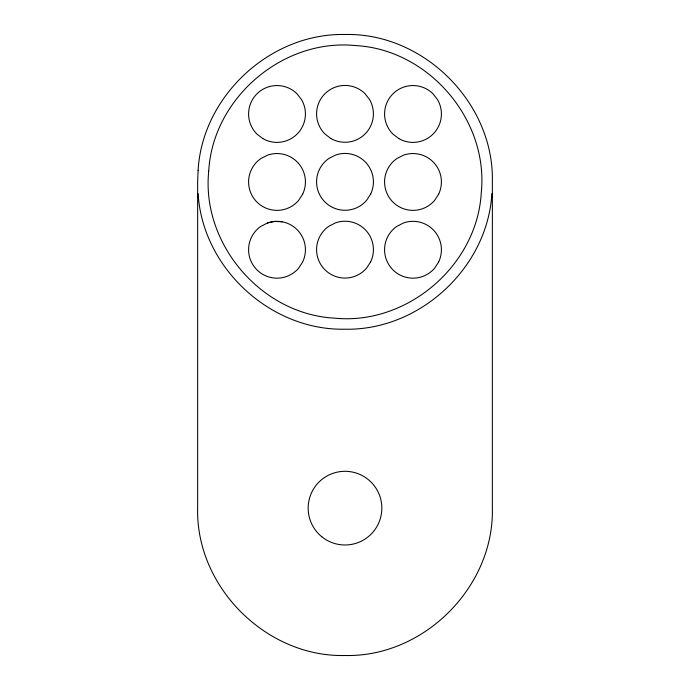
<?xml version="1.0" encoding="UTF-8"?>
<svg xmlns="http://www.w3.org/2000/svg" width="690" height="690" viewBox="0 0 690 690"><rect width="100%" height="100%" fill="white"/><g stroke="black" fill="none" stroke-linecap="round" stroke-linejoin="round"><path stroke-width="1.03" d="M491.901 193.416C487.623 267.858 419.546 330.786 345 329.208C270.454 330.786 202.377 267.858 198.099 193.416M267.522 222.956L260.915 226.32A28.419 28.419 0 0 0 255.887 268.755A28.419 28.419 0 0 0 298.615 268.203L302.66 261.976A28.419 28.419 0 0 0 267.522 222.956L274.775 221.412L282.184 221.801M198.099 170.292L197.642 181.858L197.642 508.142C195.744 586.888 266.254 657.398 345 655.5C423.746 657.398 494.256 586.888 492.358 508.142L492.358 181.858C494.256 103.112 423.746 32.602 345 34.5C270.454 32.93 202.377 95.858 198.099 170.292M208.725 171.129C201.239 243.82 261.312 314.148 334.279 318.125C406.962 325.611 477.299 265.547 481.275 192.579C488.761 119.896 428.688 49.559 355.721 45.583C283.038 38.097 212.701 98.17 208.725 171.129M302.66 194.192L298.615 200.411A28.419 28.419 0 0 1 255.887 200.971A28.419 28.419 0 0 1 260.915 158.536L267.522 155.172A28.419 28.419 0 0 1 302.66 194.192M370.651 194.088L366.606 200.316A28.419 28.419 0 0 1 323.877 200.868A28.419 28.419 0 0 1 328.906 158.433L335.513 155.069A28.419 28.419 0 0 1 370.651 194.088M370.651 261.872L366.606 268.099A28.419 28.419 0 0 1 323.877 268.652A28.419 28.419 0 0 1 328.906 226.216L335.513 222.853A28.419 28.419 0 0 1 370.651 261.872M438.642 194.192L434.605 200.411A28.419 28.419 0 0 1 391.877 200.971A28.419 28.419 0 0 1 396.897 158.536L403.512 155.172A28.419 28.419 0 0 1 438.642 194.192M438.642 261.976L434.605 268.203A28.419 28.419 0 0 1 391.877 268.755A28.419 28.419 0 0 1 396.897 226.32L403.512 222.956A28.419 28.419 0 0 1 438.642 261.976M398.786 138.578L392.903 134.067A28.419 28.419 0 0 1 392.903 93.875A28.419 28.419 0 0 1 433.087 93.875L437.607 99.757A28.419 28.419 0 0 1 398.786 138.578M330.795 138.474L324.904 133.964A28.419 28.419 0 0 1 324.904 93.771A28.419 28.419 0 0 1 365.096 93.771L369.607 99.662A28.419 28.419 0 0 1 330.795 138.474M262.795 138.578L256.913 134.067A28.419 28.419 0 0 1 256.913 93.875A28.419 28.419 0 0 1 297.105 93.875L301.616 99.757A28.419 28.419 0 0 1 262.795 138.578M321.816 536.777A36.837 36.837 0 0 0 381.389 513.903A36.837 36.837 0 0 0 331.795 473.754A36.837 36.837 0 0 0 321.816 536.777"/></g></svg>
